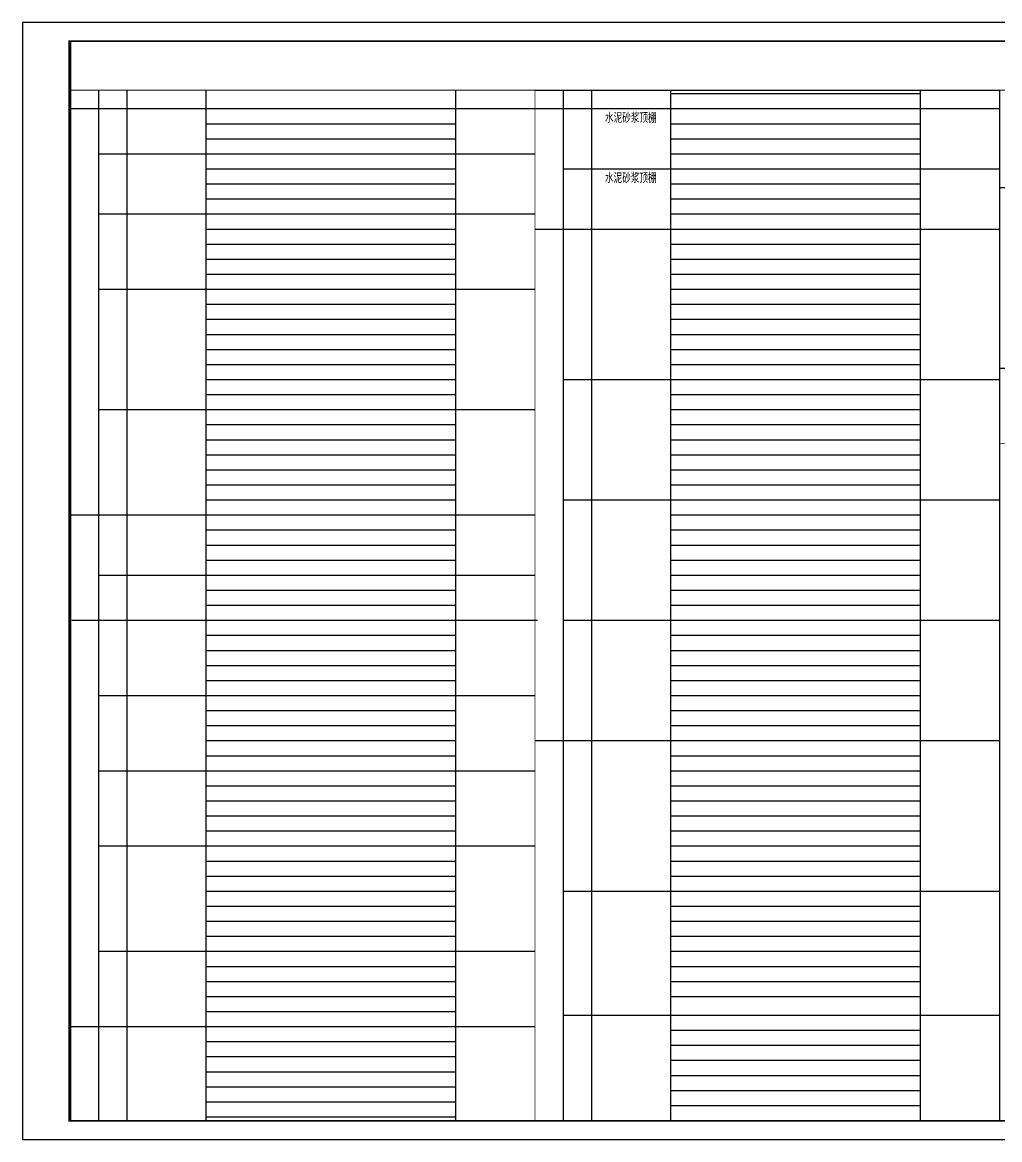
# Model space of a CAD drawing. Extents: x -737978 to 768813, y -372247 to 1140308.
# Drawn here: x -184258 to -132308, y -43903 to 15497 of the extents above; entities that cross this region are included whole.
import ezdxf

# ---------------------------------------------------------------- set-up
doc = ezdxf.new("R2010")
doc.units = 0
doc.header["$LTSCALE"] = 1000
doc.header["$MEASUREMENT"] = 0
doc.layers.get('0').update_dxf_attribs({"linetype": 'CONTINUOUS'})
doc.layers.add('A-ANNO-TEXT', color=7, linetype='CONTINUOUS')
doc.layers.add('PUB_TITLE', color=4, linetype='CONTINUOUS')
doc.styles.add('A-单线字', font='GBENOR', dxfattribs={"bigfont": 'GBCBIG'})

msp = doc.modelspace()

# ---------------------------------------------------------------- linework, layer by layer
at = {"const_width": 50}
msp.add_lwpolyline([(-132307.6, 11892.8), (-157007.6, 11892.8)], dxfattribs=at)
msp.add_lwpolyline([(-157007.6, 11892.8), (-132307.6, 11892.8), (-132307.6, -42902.5)])
at = {"layer": 'A-ANNO-TEXT', "color": 0}
for p, q in [((-180207.6, 11892.8), (-180207.6, -42902.2)), ((-178709.9, 11892.1), (-178709.9, -42902.2)), ((-174502.4, 11892.8), (-174502.4, -42902.2)), ((-161229.1, 11892.8), (-161229.1, -42902.2)), ((-155507.6, 11892.8), (-155507.6, -42902.2)), ((-154009.9, 11892.1), (-154009.9, -42902.2)), ((-149802.4, 11892.8), (-149802.4, -42902.2)), ((-136529.1, 11892.8), (-136529.1, -42902.2)), ((-136529.1, 11692.8), (-149802.8, 11692.8)), ((-157007.6, 10892.8), (-181707.6, 10892.8)), ((-157007.6, 10892.8), (-181707.6, 10892.8)), ((-161229.1, 10892.8), (-174502.4, 10892.8)), ((-132307.6, 10892.8), (-157007.6, 10892.8)), ((-132307.6, 10892.8), (-157007.6, 10892.8)), ((-132307.6, 10892.8), (-157007.6, 10892.8)), ((-136261.5, 10892.8), (-157007.6, 10892.8)), ((-132326.5, 10892.8), (-155508, 10892.8)), ((-136529.1, 10892.8), (-155507.6, 10892.8)), ((-136554, 10892.8), (-155507.6, 10892.8)), ((-132308, 10892.8), (-154009.9, 10892.8)), ((-133782.5, 10892.8), (-149827.3, 10892.8)), ((-136554, 10892.8), (-149802.8, 10892.8)), ((-132308, 10892.8), (-149802.8, 10892.8)), ((-132308, 10892.8), (-149802.8, 10892.8)), ((-136529.1, 10892.8), (-149802.8, 10892.8)), ((-136529.1, 10892.8), (-149802.4, 10892.8)), ((-161229.1, 10092.8), (-174502.4, 10092.8)), ((-161229.1, 10092.8), (-174502.4, 10092.8)), ((-136529.1, 10092.8), (-149802.8, 10092.8)), ((-136529.1, 10092.8), (-149802.8, 10092.8)), ((-136529.1, 10092.8), (-149802.8, 10092.8)), ((-136529.1, 10092.8), (-149802.8, 10092.8)), ((-136554, 10092.8), (-149802.8, 10092.8)), ((-136547.6, 10092.8), (-149802.8, 10092.8)), ((-161229.1, 9292.8), (-174502.4, 9292.8)), ((-136529.1, 9292.8), (-149802.8, 9292.8)), ((-136529.1, 9292.8), (-149802.8, 9292.8)), ((-136536.6, 9292.8), (-149802.8, 9292.8)), ((-136554, 9292.8), (-149802.8, 9292.8)), ((-136554, 9292.8), (-149802.4, 9292.8)), ((-157007.6, 8492.8), (-180207.6, 8492.8)), ((-136554, 8492.8), (-149802.8, 8492.8)), ((-136554, 8492.8), (-149802.8, 8492.8)), ((-136554, 8492.8), (-149802.8, 8492.8)), ((-136554, 8492.8), (-149802.8, 8492.8)), ((-161229.1, 7692.8), (-174502.4, 7692.8)), ((-132307.6, 7692.8), (-155507.6, 7692.8)), ((-161229.1, 6892.8), (-174502.4, 6892.8)), ((-136554, 6892.8), (-149802.8, 6892.8)), ((-136529.1, 6892.8), (-149802.8, 6892.8)), ((-114940.5, 6692.8), (-132307.6, 6692.8)), ((-161229.1, 6092.8), (-174502.4, 6092.8)), ((-136554, 6092.8), (-149802.8, 6092.8)), ((-157007.6, 5292.8), (-180207.6, 5292.8)), ((-161229.1, 5292.8), (-174502.4, 5292.8)), ((-161229.1, 5292.8), (-174502.4, 5292.8)), ((-136554, 5292.8), (-149802.8, 5292.8)), ((-136554, 5292.8), (-149802.8, 5292.8)), ((-136529.1, 5292.8), (-149802.8, 5292.8)), ((-136529.1, 5292.8), (-149802.8, 5292.8)), ((-161232.9, 4492.8), (-174505.8, 4492.8)), ((-132307.6, 4492.8), (-157007.6, 4492.8)), ((-136529.1, 4492.8), (-155507.6, 4492.8)), ((-136554, 4492.8), (-149802.8, 4492.8)), ((-136529.1, 4492.8), (-149802.8, 4492.8)), ((-136529.1, 4492.8), (-149802.8, 4492.8)), ((-136529.1, 4492.8), (-149802.4, 4492.8)), ((-161232.9, 3692.8), (-174505.8, 3692.8)), ((-136529.1, 3692.8), (-149802.4, 3692.8)), ((-136529.1, 3692.8), (-149802.4, 3692.8)), ((-161232.9, 2892.8), (-174505.8, 2892.8)), ((-136529.1, 2892.8), (-149802.4, 2892.8)), ((-136529.1, 2892.8), (-149802.4, 2892.8)), ((-136529.1, 2892.8), (-149802.4, 2892.8)), ((-136529.1, 2892.8), (-149802.4, 2892.8)), ((-161232.9, 2092.8), (-174505.8, 2092.8)), ((-161229.4, 2092.8), (-174502.4, 2092.8)), ((-136529.1, 2092.8), (-149802.4, 2092.8)), ((-136529.1, 2092.8), (-149802.4, 2092.8)), ((-157007.6, 1292.8), (-180207.6, 1292.8)), ((-161229.5, 1292.8), (-174502.8, 1292.8)), ((-136554, 1292.8), (-149802.8, 1292.8)), ((-136529.1, 1292.8), (-149802.8, 1292.8)), ((-136547.6, 1292.8), (-149802.4, 1292.8)), ((-136529.1, 1292.8), (-149802.4, 1292.8)), ((-161229.5, 492.8), (-174502.8, 492.8)), ((-136529.1, 492.8), (-149802.4, 492.8)), ((-161229.5, -307.2), (-174502.8, -307.2)), ((-136529.1, -307.2), (-149802.4, -307.2)), ((-136529.1, -307.2), (-149782, -307.2)), ((-161229.5, -1107.2), (-174502.8, -1107.2)), ((-136529.1, -1107.2), (-149802.4, -1107.2)), ((-136529.1, -1107.2), (-149782, -1107.2)), ((-161229.5, -1907.2), (-174502.8, -1907.2)), ((-136529.1, -1907.2), (-149802.4, -1907.2)), ((-161229.1, -2707.2), (-174508.5, -2707.2)), ((-161229.5, -2707.2), (-174502.8, -2707.2)), ((-136529.1, -2707.2), (-149802.4, -2707.2)), ((-136529.1, -2707.2), (-149782, -2707.2)), ((-136529.1, -2707.2), (-149782, -2707.2)), ((-136529.1, -2707.2), (-149782, -2707.2)), ((-136529.1, -2707.2), (-149782, -2707.2)), ((-111219, -2907.2), (-132307.6, -2907.2)), ((-161229.5, -3507.2), (-174502.8, -3507.2)), ((-132307.6, -3507.2), (-155507.6, -3507.2)), ((-136529.1, -3507.2), (-149802.4, -3507.2)), ((-161229.5, -4307.2), (-174502.8, -4307.2)), ((-136529.1, -4307.2), (-149802.4, -4307.2)), ((-136529.1, -4307.2), (-149782, -4307.2)), ((-157008, -5107.2), (-180208, -5107.2)), ((-136529.1, -5107.2), (-149802.4, -5107.2)), ((-136529.1, -5107.2), (-149782, -5107.2)), ((-136529.1, -5107.2), (-149782, -5107.2)), ((-161232.5, -5907.2), (-174505.8, -5907.2)), ((-161229.5, -5907.2), (-174502.8, -5907.2)), ((-161229.5, -5907.2), (-174502.8, -5907.2)), ((-136529.1, -5907.2), (-149802.4, -5907.2)), ((-136529.1, -5907.2), (-149802.4, -5907.2)), ((-161232.5, -6707.2), (-174505.8, -6707.2)), ((-161229.5, -6707.2), (-174502.8, -6707.2)), ((-136529.1, -6707.2), (-149802.4, -6707.2)), ((-136529.1, -6707.2), (-149802.4, -6707.2)), ((-161232.5, -7507.2), (-174505.8, -7507.2)), ((-161229.5, -7507.2), (-174502.8, -7507.2)), ((-136529.1, -7507.2), (-149802.4, -7507.2)), ((-136529.1, -7507.2), (-149802.4, -7507.2)), ((-161232.5, -8307.2), (-174505.8, -8307.2)), ((-161229.5, -8307.2), (-174502.8, -8307.2)), ((-136529.1, -8307.2), (-149802.4, -8307.2)), ((-136529.1, -8307.2), (-149802.4, -8307.2)), ((-161229.1, -9107.2), (-174511.5, -9107.2)), ((-161232.5, -9107.2), (-174505.8, -9107.2)), ((-136529.1, -9107.2), (-149802.4, -9107.2)), ((-136529.1, -9107.2), (-149802.4, -9107.2)), ((-161232.5, -9907.2), (-174505.8, -9907.2)), ((-161229.5, -9907.2), (-174502.8, -9907.2)), ((-132297.4, -9907.2), (-155497.4, -9907.2)), ((-136529.1, -9907.2), (-149802.4, -9907.2)), ((-136529.1, -9907.2), (-149802.4, -9907.2)), ((-136529.1, -9907.2), (-149802.4, -9907.2)), ((-157008, -10707.2), (-181707.6, -10707.2)), ((-161229.5, -10707.2), (-174502.8, -10707.2)), ((-161229.5, -10707.2), (-174502.8, -10707.2)), ((-136529.1, -10707.2), (-149802.4, -10707.2)), ((-136529.1, -10707.2), (-149802.4, -10707.2)), ((-161229.5, -11507.2), (-174502.8, -11507.2)), ((-136529.1, -11507.2), (-149802.4, -11507.2)), ((-136529.1, -11507.2), (-149802.4, -11507.2)), ((-136529.1, -11507.2), (-149802.4, -11507.2)), ((-161229.5, -12307.2), (-174502.8, -12307.2)), ((-136529.1, -12307.2), (-149802.4, -12307.2)), ((-136529.1, -12307.2), (-149802.4, -12307.2)), ((-161229.5, -13107.2), (-174502.8, -13107.2)), ((-136529.1, -13107.2), (-149802.4, -13107.2)), ((-136529.1, -13107.2), (-149802.4, -13107.2)), ((-157007.6, -13907.2), (-180207.6, -13907.2)), ((-161229.5, -13907.2), (-174502.8, -13907.2)), ((-136529.1, -13907.2), (-149802.4, -13907.2)), ((-136529.1, -13907.2), (-149802.4, -13907.2)), ((-136529.1, -13907.2), (-149802.4, -13907.2)), ((-161229.5, -14707.2), (-174502.8, -14707.2)), ((-136529.1, -14707.2), (-149802.4, -14707.2)), ((-161229.5, -15507.2), (-174502.8, -15507.2)), ((-136529.1, -15507.2), (-149802.4, -15507.2)), ((-136529.1, -15507.2), (-149802.4, -15507.2)), ((-156877.2, -16307.2), (-181627.2, -16307.2)), ((-161229.5, -16307.2), (-174502.8, -16307.2)), ((-136529.1, -16307.2), (-155507.6, -16307.2)), ((-136529.1, -16307.2), (-149802.4, -16307.2)), ((-136529.1, -16307.2), (-149802.4, -16307.2)), ((-132307.6, -16307.2), (-149802.4, -16307.2)), ((-161229.5, -17107.2), (-174502.8, -17107.2)), ((-136529.1, -17107.2), (-149802.4, -17107.2)), ((-136529.1, -17107.2), (-149802.4, -17107.2)), ((-161229.5, -17907.2), (-174502.8, -17907.2)), ((-136529.1, -17907.2), (-149802.4, -17907.2)), ((-136529.1, -17907.2), (-149802.4, -17907.2)), ((-136529.1, -17907.2), (-149802.4, -17907.2)), ((-161229.5, -18707.2), (-174502.8, -18707.2)), ((-136529.1, -18707.2), (-149802.4, -18707.2)), ((-136529.1, -18707.2), (-149802.4, -18707.2)), ((-161229.5, -19507.2), (-174502.8, -19507.2)), ((-136529.1, -19507.2), (-149802.4, -19507.2)), ((-136529.1, -19507.2), (-149802.4, -19507.2)), ((-157007.6, -20307.2), (-180207.6, -20307.2)), ((-161229.5, -20307.2), (-174502.8, -20307.2)), ((-161229.5, -20307.2), (-174502.8, -20307.2)), ((-161229.5, -20307.2), (-174502.8, -20307.2)), ((-161229.5, -20307.2), (-174502.8, -20307.2)), ((-136529.1, -20307.2), (-149802.4, -20307.2)), ((-136529.1, -20307.2), (-149802.4, -20307.2)), ((-136529.1, -20307.2), (-149802.4, -20307.2)), ((-161229.5, -21107.2), (-174502.8, -21107.2)), ((-161229.5, -21107.2), (-174502.8, -21107.2)), ((-136529.1, -21107.2), (-149802.4, -21107.2)), ((-136529.1, -21107.2), (-149802.4, -21107.2)), ((-136529.1, -21107.2), (-149802.4, -21107.2)), ((-161229.5, -21907.2), (-174502.8, -21907.2)), ((-161229.5, -21907.2), (-174502.8, -21907.2)), ((-138045.8, -21907.2), (-149802.4, -21907.2)), ((-136529.1, -21907.2), (-149782, -21907.2)), ((-136529.1, -21907.2), (-149782, -21907.2)), ((-136529.1, -21907.2), (-149782, -21907.2)), ((-136529.1, -21907.2), (-149782, -21907.2)), ((-161229.5, -22707.2), (-174502.8, -22707.2)), ((-132307.6, -22707.2), (-157007.6, -22707.2)), ((-138052.1, -22707.2), (-149802.4, -22707.2)), ((-136529.1, -22707.2), (-149782, -22707.2)), ((-161229.5, -23507.2), (-174502.8, -23507.2)), ((-138052.1, -23507.2), (-149802.4, -23507.2)), ((-136529.1, -23507.2), (-149802.4, -23507.2)), ((-136529.1, -23507.2), (-149782, -23507.2)), ((-157007.6, -24307.2), (-180207.6, -24307.2)), ((-161229.5, -24307.2), (-174502.8, -24307.2)), ((-161229.5, -24307.2), (-174502.8, -24307.2)), ((-138052.1, -24307.2), (-149802.4, -24307.2)), ((-136529.1, -24307.2), (-149802.4, -24307.2)), ((-161229.5, -25107.2), (-174502.8, -25107.2)), ((-161229.5, -25107.2), (-174502.8, -25107.2)), ((-161229.5, -25107.2), (-174502.8, -25107.2)), ((-161229.1, -25107.2), (-174502.4, -25107.2)), ((-138052.1, -25107.2), (-149802.4, -25107.2)), ((-136529.1, -25107.2), (-149782, -25107.2)), ((-161229.5, -25907.2), (-174502.8, -25907.2)), ((-138045.8, -25907.2), (-149802.4, -25907.2)), ((-136529.1, -25907.2), (-149782, -25907.2)), ((-161229.5, -26707.2), (-174502.8, -26707.2)), ((-138052.1, -26707.2), (-149802.4, -26707.2)), ((-136529.1, -26707.2), (-149782, -26707.2)), ((-161229.5, -27507.2), (-174502.8, -27507.2)), ((-138052.1, -27507.2), (-149802.4, -27507.2)), ((-136529.1, -27507.2), (-149782, -27507.2)), ((-136529.1, -27507.2), (-149782, -27507.2)), ((-136529.1, -27507.2), (-149782, -27507.2)), ((-157007.6, -28307.2), (-180195.1, -28307.2)), ((-161229.5, -28307.2), (-174502.8, -28307.2)), ((-138045.8, -28307.2), (-149802.4, -28307.2)), ((-136529.1, -28307.2), (-149782, -28307.2)), ((-136529.1, -28307.2), (-149782, -28307.2)), ((-136529.1, -28307.2), (-149782, -28307.2)), ((-161229.5, -29107.2), (-174502.8, -29107.2)), ((-138052.1, -29107.2), (-149802.4, -29107.2)), ((-136529.1, -29107.2), (-149782, -29107.2)), ((-161229.1, -29907.2), (-174502.8, -29907.2)), ((-161229.5, -29907.2), (-174502.8, -29907.2)), ((-138052.1, -29907.2), (-149802.4, -29907.2)), ((-136529.1, -29907.2), (-149782, -29907.2)), ((-161254, -30707.2), (-174502.8, -30707.2)), ((-132307.6, -30707.2), (-155507.6, -30707.2)), ((-138052.1, -30707.2), (-149802.4, -30707.2)), ((-136529.1, -30707.2), (-149782, -30707.2)), ((-161254, -31507.2), (-174502.8, -31507.2)), ((-138052.1, -31507.2), (-149802.4, -31507.2)), ((-136529.1, -31507.2), (-149782, -31507.2)), ((-161254, -32307.2), (-174502.8, -32307.2)), ((-138052.1, -32307.2), (-149802.4, -32307.2)), ((-136529.1, -32307.2), (-149782, -32307.2)), ((-161254, -33107.2), (-174502.8, -33107.2)), ((-136529.1, -33107.2), (-149802.4, -33107.2)), ((-157007.6, -33907.2), (-180207.6, -33907.2)), ((-161254, -33907.2), (-174502.8, -33907.2)), ((-138052.1, -33907.2), (-149802.4, -33907.2)), ((-136529.1, -33907.2), (-149782, -33907.2)), ((-161254, -34707.2), (-174502.8, -34707.2)), ((-138052.1, -34707.2), (-149802.4, -34707.2)), ((-136529.1, -34707.2), (-149782, -34707.2)), ((-161254, -35507.2), (-174502.8, -35507.2)), ((-161254, -35507.2), (-174502.8, -35507.2)), ((-161247.6, -35507.2), (-174502.4, -35507.2)), ((-136529.1, -35507.2), (-149802.4, -35507.2)), ((-161254, -36307.2), (-174502.8, -36307.2)), ((-161254, -36307.2), (-174502.8, -36307.2)), ((-136529.1, -36307.2), (-149802.4, -36307.2)), ((-136529.1, -36307.2), (-149802.4, -36307.2)), ((-161254, -37107.2), (-174502.8, -37107.2)), ((-161254, -37107.2), (-174502.4, -37107.2)), ((-132307.6, -37302.5), (-155507.6, -37302.5)), ((-157007.6, -37907.2), (-181757.6, -37907.2)), ((-161254, -37907.2), (-174502.4, -37907.2)), ((-136529.1, -38102.5), (-149782, -38102.5)), ((-161229.1, -38707.2), (-174502.8, -38707.2)), ((-161229.1, -38707.2), (-174502.8, -38707.2)), ((-161229.1, -38707.2), (-174502.8, -38707.2)), ((-161254, -38707.2), (-174502.4, -38707.2)), ((-138052.1, -38902.5), (-149802.4, -38902.5)), ((-136529.1, -38902.5), (-149782, -38902.5)), ((-161229.1, -39507.2), (-174502.8, -39507.2)), ((-138052.1, -39702.5), (-149802.4, -39702.5)), ((-136529.1, -39702.5), (-149782, -39702.5)), ((-161229.1, -40307.2), (-174502.8, -40307.2)), ((-136529.1, -40502.5), (-149802.4, -40502.5)), ((-161254, -41107.2), (-174502.8, -41107.2)), ((-161229.1, -41107.2), (-174502.8, -41107.2)), ((-138052.1, -41302.5), (-149802.4, -41302.5)), ((-136529.1, -41302.5), (-149782, -41302.5)), ((-161229.1, -41907.2), (-174502.8, -41907.2)), ((-161229.1, -41907.2), (-174502.8, -41907.2)), ((-136529.1, -42102.5), (-149802.4, -42102.5)), ((-161254, -42707.2), (-174502.8, -42707.2)), ((-161229.1, -42707.2), (-174502.8, -42707.2)), ((-136529.1, -42902.5), (-149802.4, -42902.5))]:
    msp.add_line(p, q, dxfattribs=at)
at = {"layer": 'A-ANNO-TEXT', "color": 0, "const_width": 50}
msp.add_lwpolyline([(-181707.6, 11892.8), (-157007.6, 11892.8), (-157007.6, -42902.2), (-181707.6, -42902.2)], close=True, dxfattribs=at)
for points in [[(-132307.6, -42902.5), (-132307.6, 11892.8), (-111219, 11892.8), (-111219, -6902.9)], [(-111219, -6902.9), (-132308, -6902.9)]]:
    msp.add_lwpolyline(points, dxfattribs=at)
at = {"layer": 'A-ANNO-TEXT', "color": 0}
for points in [[(-157007.6, 10892.8), (-181707.6, 10892.8)], [(-132307.6, 10892.8), (-157007.6, 10892.8)]]:
    msp.add_lwpolyline(points, dxfattribs=at)
at = {"layer": 'PUB_TITLE'}
msp.add_lwpolyline([(-184257.6, -43902.5), (-100157.6, -43902.5), (-100157.6, 15497.5), (-184257.6, 15497.5)], close=True, dxfattribs=at)
at = {"layer": 'PUB_TITLE', "const_width": 100}
for points in [[(-181757.6, -42902.5), (-101157.6, -42902.5), (-101157.6, 14497.5), (-181757.6, 14497.5)], [(-181707.6, -42902.5), (-101107.6, -42902.5), (-101107.6, 14497.5), (-181707.6, 14497.5)]]:
    msp.add_lwpolyline(points, close=True, dxfattribs=at)

# ---------------------------------------------------------------- texts
at = {"layer": 'A-ANNO-TEXT', "color": 0, "style": 'A-单线字', "width": 0.95}
for p in [(-153288.3, 10158.7), (-153288.3, 6958.7)]:
    msp.add_text('水泥砂浆顶棚', height=482.27, dxfattribs=at).set_placement(p)

doc.saveas('drawing.dxf')
